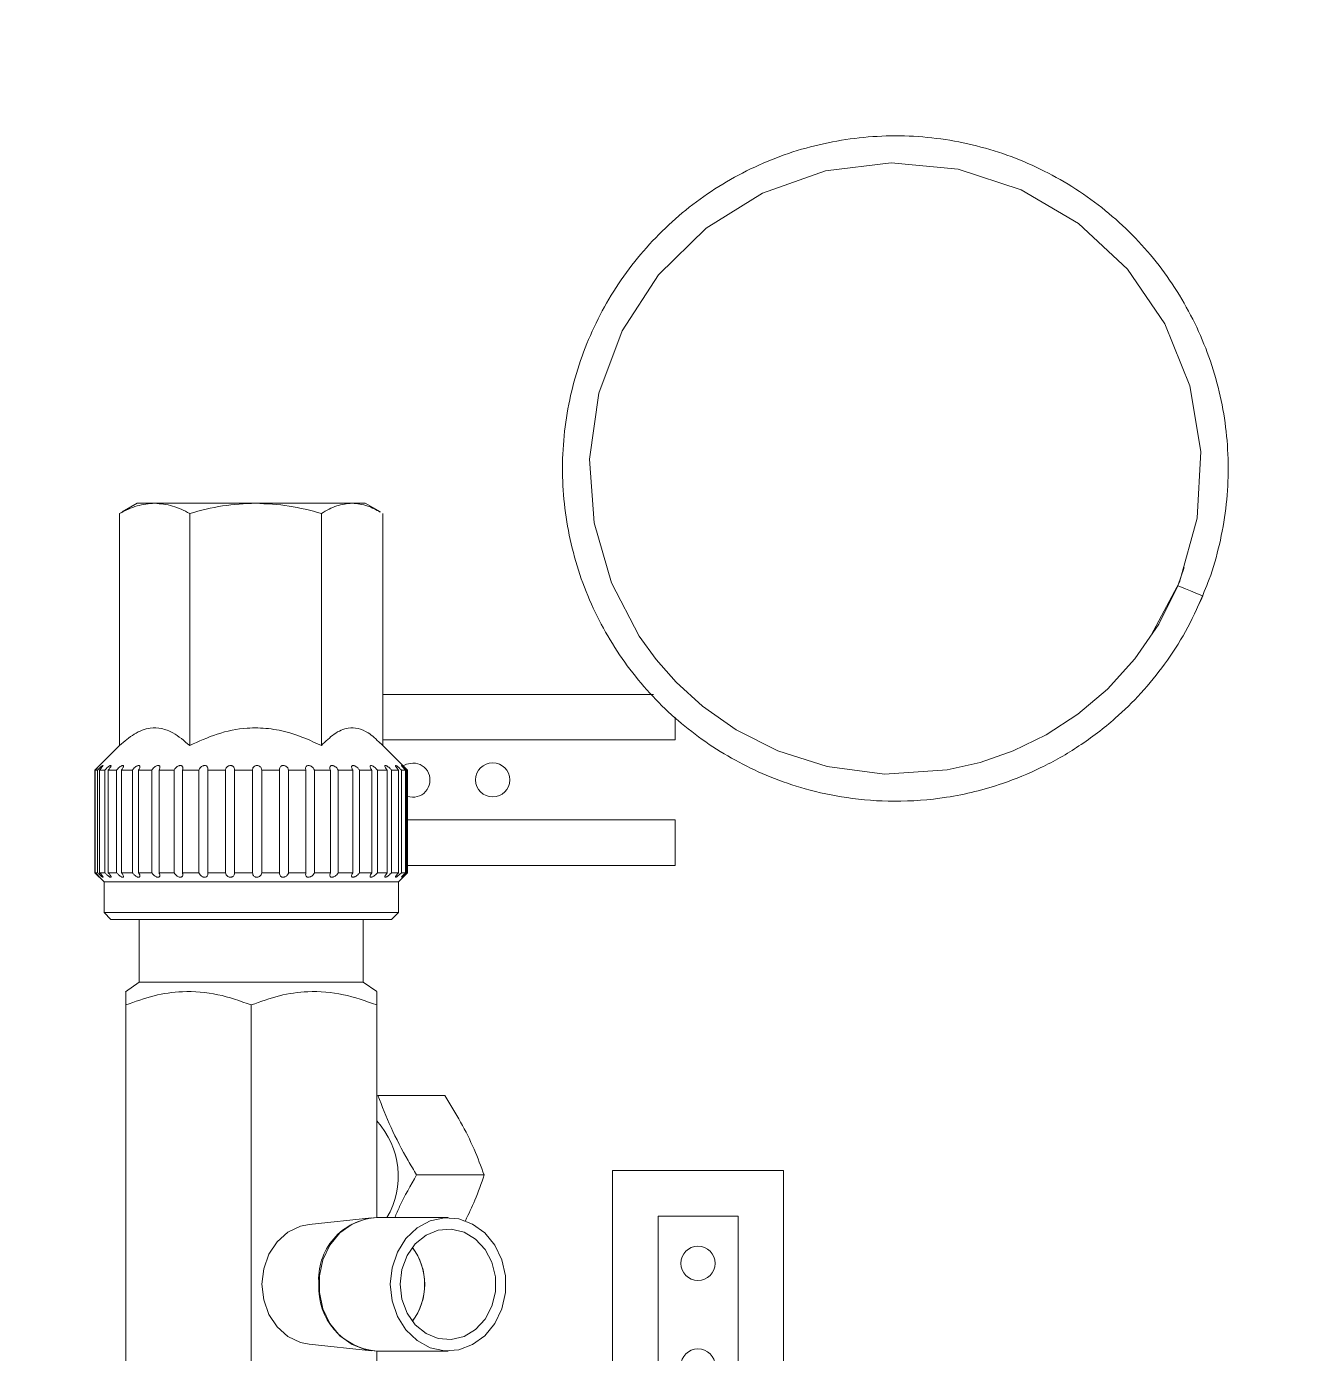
# Model space of a CAD drawing. Header units: millimetres. Extents: x 12325263 to 13848842, y -1463133 to 573208.
# Drawn here: x 12586275.3 to 12586386.1, y -826709.7 to -826593.3 of the extents above; entities that cross this region are included whole.
import ezdxf
from ezdxf.xclip import XClip

# ---------------------------------------------------------------- set-up
doc = ezdxf.new("R2010")
doc.units = ezdxf.units.MM
doc.header["$LTSCALE"] = 1000
doc.header["$XCLIPFRAME"] = 0
for name, color, linetype in [('fur202301', 252, 'Continuous'), ('WALL', 5, 'Continuous'), ('WALL-SHATCH', 8, 'Continuous'), ('建筑-楼板开洞', 251, 'Continuous')]:
    doc.layers.add(name, color=color, linetype=linetype)

# ---------------------------------------------------------------- blocks, each defined once
blk = doc.blocks.new('adgshg13-A$C7F010FC0')
at = {"layer": 'WALL-SHATCH'}
h = blk.add_hatch(color=256, dxfattribs=at)
h.dxf.hatch_style = 1
h.paths.add_polyline_path([(-60384.17, -16880.9), (-763.16, 197.48), (12587.62, -13153.3), (12587.62, -157996.02), (-162964.85, -188820.43), (-171262.38, -180522.9), (-171262.38, -31310.9), (-150707.19, -10755.71), (-131860.08, -7980.9), (-99162.38, -7980.9), (-99162.38, -4980.9), (-76620.43, -4980.9), (-70107.65, -16880.9)], flags=16)
h.paths.add_polyline_path([(-60091.23, -16380.9), (-646.88, 646.88), (12987.62, -12987.62), (12987.62, -158331.9), (-163100.58, -189250.38), (-171662.38, -180688.59), (-171662.38, -31145.21), (-150777.9, -10260.73), (-131896.69, -7480.9), (-99562.38, -7480.9), (-99562.38, -4580.9), (-76365.55, -4580.9), (-69907.51, -16380.9)])
blk = doc.blocks.new('A$C4C7A72D3')
at = {"layer": 'WALL', "color": 1}
blk.add_blockref('adgshg13-A$C7F010FC0', (210433.01, 205503.57), dxfattribs=at)
blk = doc.blocks.new('asdgag2019061912090910327')
at = {"color": 1, "linetype": 'Continuous', "lineweight": 0}
for p, q in [((464.78, -220.88), (466.38, -220.33)), ((413.5, -255.45), (372.75, -255.45)), ((413.5, -270.45), (413.5, -255.45)), ((409.5, -259.45), (372.75, -259.45)), ((409.5, -266.45), (409.5, -259.45)), ((444.25, -264.95), (440.25, -264.95)), ((440.25, -264.95), (440.25, -288.42)), ((444.25, -288.42), (444.25, -264.95)), ((453.26, -264.95), (451.25, -264.95)), ((451.25, -264.95), (451.25, -290.58)), ((372.75, -266.45), (409.5, -266.45)), ((455.25, -290.58), (455.25, -266.86)), ((372.75, -270.45), (413.5, -270.45)), ((413.1, -281.7), (413.1, -287.62)), ((397.66, -284.87), (397.66, -291.12)), ((409.36, -291.12), (409.36, -284.87)), ((420.06, -285.15), (420.06, -291.01)), ((439.61, -288.42), (438.81, -289.22)), ((448.61, -288.42), (439.61, -288.42)), ((439.61, -288.5), (439.61, -288.42)), ((439.61, -288.5), (448.61, -288.5)), ((439.61, -288.61), (439.61, -288.96)), ((448.61, -288.61), (439.61, -288.61)), ((450.98, -290.79), (448.61, -288.42)), ((448.61, -288.5), (448.61, -288.42)), ((448.61, -288.96), (448.61, -288.61)), ((436.11, -289.22), (435.51, -289.82)), ((438.81, -289.22), (436.11, -289.22)), ((436.11, -315.02), (436.11, -289.22)), ((438.81, -290.71), (438.81, -289.22)), ((439.61, -288.96), (448.61, -288.96)), ((439.61, -289.21), (439.61, -289.82)), ((448.61, -289.21), (439.61, -289.21)), ((448.61, -289.82), (448.61, -289.21)), ((435.51, -302.12), (435.51, -289.82)), ((438.81, -315.02), (438.81, -290.71)), ((439.61, -289.82), (448.61, -289.82)), ((439.61, -290.2), (439.61, -291.06)), ((448.61, -290.2), (439.61, -290.2)), ((448.61, -291.06), (448.61, -290.2)), ((471.12, -290.58), (450.77, -290.58)), ((472.01, -292.12), (471.25, -290.8)), ((392.01, -291.12), (397.66, -291.12)), ((397.69, -291.58), (398.26, -297.03)), ((408.76, -297.03), (409.34, -291.58)), ((409.36, -291.12), (428.01, -291.12)), ((430.01, -292.31), (429.19, -291.12)), ((439.61, -291.06), (448.61, -291.06)), ((439.61, -291.55), (439.61, -292.63)), ((448.61, -291.55), (439.61, -291.55)), ((448.61, -292.63), (448.61, -291.55)), ((435.51, -292.31), (430.01, -292.31)), ((430.01, -292.31), (430.01, -311.93)), ((439.61, -292.63), (448.61, -292.63)), ((439.61, -293.22), (439.61, -294.49)), ((448.61, -293.22), (439.61, -293.22)), ((448.61, -294.49), (448.61, -293.22)), ((472.01, -293.28), (472.01, -292.12)), ((472.01, -301.74), (472.01, -293.28)), ((439.61, -294.49), (448.61, -294.49)), ((439.61, -295.17), (439.61, -296.58)), ((448.61, -295.17), (439.61, -295.17)), ((448.61, -296.58), (448.61, -295.17)), ((439.61, -296.58), (448.61, -296.58)), ((471.12, -295.97), (450.76, -295.97)), ((439.61, -297.32), (439.61, -298.84)), ((448.61, -297.32), (439.61, -297.32)), ((448.61, -298.84), (448.61, -297.32)), ((439.61, -298.84), (448.61, -298.84)), ((439.61, -299.63), (439.61, -301.2)), ((448.61, -299.63), (439.61, -299.63)), ((448.61, -301.2), (448.61, -299.63)), ((439.61, -301.2), (448.61, -301.2)), ((392.01, -302.12), (428.01, -302.12)), ((435.51, -314.42), (435.51, -302.12)), ((439.61, -302), (439.61, -303.59)), ((448.61, -302), (439.61, -302)), ((448.61, -303.59), (448.61, -302)), ((472.01, -310.59), (472.01, -301.74)), ((439.61, -303.59), (448.61, -303.59)), ((439.61, -304.38), (439.61, -305.93)), ((448.61, -304.38), (439.61, -304.38)), ((448.61, -305.93), (448.61, -304.38)), ((439.61, -305.93), (448.61, -305.93)), ((439.61, -306.7), (439.61, -308.16)), ((448.61, -306.7), (439.61, -306.7)), ((448.61, -308.16), (448.61, -306.7)), ((439.61, -308.16), (448.61, -308.16)), ((471.12, -307.51), (450.76, -307.51)), ((439.61, -308.87), (439.61, -310.2)), ((448.61, -308.87), (439.61, -308.87)), ((448.61, -310.2), (448.61, -308.87)), ((439.61, -310.2), (448.61, -310.2)), ((472.01, -312.12), (472.01, -310.59)), ((439.61, -310.84), (439.61, -312)), ((448.61, -310.84), (439.61, -310.84)), ((448.61, -312), (448.61, -310.84)), ((429.17, -313.15), (430.01, -311.93)), ((430.01, -311.93), (435.51, -311.93)), ((439.61, -312), (448.61, -312)), ((439.61, -312.54), (439.61, -313.5)), ((448.61, -312.54), (439.61, -312.54)), ((448.61, -313.5), (448.61, -312.54)), ((471.25, -313.44), (472.01, -312.12)), ((392.01, -313.12), (428.01, -313.12)), ((428.01, -313.12), (392.01, -313.12)), ((439.61, -313.5), (448.61, -313.5)), ((439.61, -313.93), (439.61, -314.65)), ((448.61, -313.93), (439.61, -313.93)), ((448.61, -315.82), (450.77, -313.66)), ((448.61, -314.65), (448.61, -313.93)), ((471.12, -313.66), (450.76, -313.66)), ((471.12, -313.66), (471.23, -313.43)), ((435.51, -314.42), (436.11, -315.02)), ((436.11, -315.02), (438.81, -315.02)), ((438.81, -315.02), (439.61, -315.82)), ((439.61, -314.65), (448.61, -314.65)), ((439.61, -314.95), (439.61, -315.42)), ((448.61, -314.95), (439.61, -314.95)), ((448.61, -315.42), (448.61, -314.95)), ((439.61, -315.42), (448.61, -315.42)), ((439.61, -315.59), (439.61, -315.79)), ((448.61, -315.59), (439.61, -315.59)), ((439.61, -315.79), (448.61, -315.79)), ((439.61, -315.82), (448.61, -315.82)), ((448.61, -315.82), (439.61, -315.82)), ((448.61, -315.79), (448.61, -315.59))]:
    blk.add_line(p, q, dxfattribs=at)
at = {"color": 1, "linetype": 'Continuous', "lineweight": 0, "flags": 128}
for points in [[(463.88, -218.71), (463.92, -218.79), (464.01, -219.03), (464.16, -219.38), (464.33, -219.79), (464.5, -220.21), (464.65, -220.56), (464.75, -220.8), (464.78, -220.88), (464.78, -220.88)], [(460.44, -223.23), (465.09, -220.75), (470.71, -219.19), (476.56, -218.88), (482.3, -219.83), (487.74, -222.02), (492.54, -225.31), (496.54, -229.59), (499.51, -234.63), (501.31, -240.16), (501.88, -246.01), (501.17, -251.77), (499.22, -257.31), (496.13, -262.25), (492.04, -266.42), (487.13, -269.61), (481.68, -271.65), (475.89, -272.47), (470.28, -272.05), (465.03, -270.54), (460.36, -268.1), (458.31, -266.61), (456.33, -264.86), (454.22, -262.55), (452.14, -259.6), (450.29, -255.97), (448.91, -251.63), (448.25, -246.6), (448.62, -241.11), (449.28, -238.23), (450.3, -235.32), (451.71, -232.44), (453.51, -229.67), (455.72, -227.07), (458.36, -224.67), (461.4, -222.57), (464.78, -220.88), (464.78, -220.88)], [(403.51, -289.94), (402.06, -289.78), (400.69, -289.31), (399.51, -288.56), (398.57, -287.58), (397.95, -286.44), (397.67, -285.19), (397.76, -283.92), (398.22, -282.71), (399, -281.64), (400.07, -280.77), (401.36, -280.16), (402.78, -279.84), (404.24, -279.84), (405.66, -280.16), (406.95, -280.77), (408.02, -281.64), (408.8, -282.71), (409.26, -283.92), (409.35, -285.19), (409.07, -286.44), (408.45, -287.58), (407.52, -288.56), (406.33, -289.31), (404.97, -289.78), (403.51, -289.94)], [(403.51, -289.07), (402.2, -288.91), (400.99, -288.46), (399.97, -287.74), (399.2, -286.8), (398.76, -285.72), (398.67, -284.58), (398.94, -283.46), (399.55, -282.45), (400.45, -281.61), (401.58, -281.02), (402.85, -280.71), (404.17, -280.71), (405.44, -281.02), (406.57, -281.61), (407.47, -282.45), (408.08, -283.46), (408.35, -284.58), (408.26, -285.72), (407.82, -286.8), (407.06, -287.74), (406.03, -288.46), (404.82, -288.91), (403.51, -289.07)], [(448.98, -288.79), (449.12, -288.52), (449.23, -287.95)], [(409.36, -291.12), (409.26, -292.07), (408.8, -293.28), (408.02, -294.35), (406.95, -295.22), (405.66, -295.83), (404.24, -296.15), (402.78, -296.15), (401.36, -295.83), (400.07, -295.22), (399, -294.35), (398.22, -293.28), (397.76, -292.07), (397.66, -291.12)], [(398.26, -297.03), (398.42, -297.8), (398.94, -298.9), (399.78, -299.85), (400.87, -300.57), (402.15, -301.03), (403.51, -301.19), (404.88, -301.03), (406.15, -300.57), (407.24, -299.85), (408.08, -298.9), (408.6, -297.8), (408.76, -297.03)]]:
    blk.add_lwpolyline(points, dxfattribs=at)
at = {"color": 1, "linetype": 'Continuous', "lineweight": 0}
for centre in [(396.35, -262.96), (405.35, -262.96), (447.75, -280.95)]:
    blk.add_circle(centre, 1.5, dxfattribs=at)
for centre, radius, start, end in [((403.51, -292.27), 5.36, 52.8161, 127.1839), ((403.46, -292.19), 5.27, 89.4697, 127.2429), ((403.56, -292.19), 5.27, 52.757, 90.5304), ((447.73, -287.95), 1.5, 0, 198.3531), ((413, -296.37), 7.14, 47.3265, 120.6212), ((403.16, -290.68), 5.52, 184.5673, 273.6457), ((403.98, -290.82), 5.39, 265.0065, 356.7806)]:
    blk.add_arc(centre, radius, start, end, dxfattribs=at)
for points, knots in [([(463.88, -218.71), (462.83, -219.19), (460.74, -220.14), (457.9, -221.99), (455.35, -224.06), (452.91, -226.55), (450.68, -229.47), (448.78, -232.8), (447.18, -236.68), (446.12, -241), (445.77, -245.62), (446.08, -249.78), (446.86, -253.43), (447.94, -256.58), (449.69, -260.31), (452.55, -264.56), (457.02, -268.87), (461.48, -271.63), (465.38, -273.24), (469.44, -274.42), (473.69, -274.94), (477.93, -274.75), (481.09, -274.26), (484.16, -273.44), (487.13, -272.28), (489.95, -270.81), (492.61, -269.04), (495.05, -266.98), (497.25, -264.68), (499.19, -262.16), (500.84, -259.43), (502.19, -256.54), (503.22, -253.51), (503.9, -250.4), (504.25, -247.24), (504.25, -244.05), (503.9, -240.87), (503.2, -237.76), (502.18, -234.74), (500.83, -231.86), (499.17, -229.14), (497.22, -226.6), (494.29, -223.54), (490.87, -220.98), (487.1, -219.02), (484.12, -217.86), (481.04, -217.04), (477.9, -216.56), (474.72, -216.43), (471.53, -216.64), (468.39, -217.2), (465.6, -217.99), (463.93, -218.72), (463.23, -219.02)], [0, 0, 0, 0, 0.018893, 0.037332, 0.055185, 0.072341, 0.094082, 0.114924, 0.134755, 0.162263, 0.187217, 0.209952, 0.230212, 0.247868, 0.264141, 0.297323, 0.330836, 0.364798, 0.38211, 0.399451, 0.433817, 0.451178, 0.468571, 0.485891, 0.503059, 0.520321, 0.537697, 0.555085, 0.57238, 0.589543, 0.606839, 0.624231, 0.641612, 0.658879, 0.676053, 0.69338, 0.710778, 0.728143, 0.745374, 0.762568, 0.779914, 0.797311, 0.814654, 0.849023, 0.866385, 0.883777, 0.901097, 0.918263, 0.935525, 0.9529, 0.970286, 0.987579, 1, 1, 1, 1]), ([(409.09, -283.35), (409.69, -283.06), (411.04, -282.4), (412.36, -281.95), (413.1, -281.7)], [0, 0, 0, 0, 0.441624, 1, 1, 1, 1]), ([(413.1, -281.7), (413.85, -281.98), (415.38, -282.55), (417.75, -283.72), (419.29, -284.68), (420.06, -285.15)], [0, 0, 0, 0, 0.327859, 0.665338, 1, 1, 1, 1]), ([(413.1, -287.62), (412.18, -288.15), (410.94, -288.87), (409.69, -289.4), (409.36, -289.54)], [0, 0, 0, 0, 0.7398821, 1, 1, 1, 1]), ([(420.06, -291.01), (419.13, -290.65), (417.24, -289.92), (414.89, -288.69), (413.52, -287.87), (413.1, -287.62)], [0, 0, 0, 0, 0.402393, 0.817315, 1, 1, 1, 1]), ([(439.61, -288.61), (439.55, -288.67), (439.44, -288.77), (439.32, -288.88), (439.25, -288.93), (439.21, -288.95), (439.21, -288.94), (439.23, -288.91), (439.28, -288.85), (439.37, -288.75), (439.49, -288.62), (439.57, -288.54), (439.61, -288.5)], [0, 0, 0, 0, 0.172642, 0.292987, 0.38125, 0.451156, 0.521425, 0.584128, 0.650037, 0.753793, 0.898456, 1, 1, 1, 1]), ([(448.61, -288.5), (448.67, -288.56), (448.78, -288.67), (448.9, -288.8), (448.97, -288.88), (449.01, -288.93), (449.01, -288.95), (448.99, -288.94), (448.95, -288.91), (448.86, -288.84), (448.73, -288.73), (448.65, -288.64), (448.61, -288.61)], [0, 0, 0, 0, 0.172651, 0.293019, 0.381259, 0.451207, 0.521505, 0.58416, 0.650066, 0.753843, 0.898535, 1, 1, 1, 1]), ([(439.61, -289.21), (439.55, -289.26), (439.44, -289.36), (439.32, -289.44), (439.25, -289.48), (439.21, -289.48), (439.21, -289.45), (439.23, -289.4), (439.28, -289.33), (439.37, -289.22), (439.49, -289.08), (439.57, -289), (439.61, -288.96)], [0, 0, 0, 0, 0.172648, 0.29302, 0.381264, 0.451194, 0.521443, 0.584137, 0.650045, 0.753779, 0.898474, 1, 1, 1, 1]), ([(448.61, -288.96), (448.67, -289.02), (448.78, -289.13), (448.9, -289.27), (448.97, -289.37), (449.01, -289.43), (449.01, -289.47), (448.99, -289.48), (448.95, -289.47), (448.86, -289.41), (448.73, -289.32), (448.65, -289.24), (448.61, -289.21)], [0, 0, 0, 0, 0.172642, 0.293046, 0.381259, 0.451188, 0.521485, 0.584179, 0.650058, 0.753806, 0.898517, 1, 1, 1, 1]), ([(439.61, -290.2), (439.55, -290.25), (439.44, -290.33), (439.32, -290.4), (439.25, -290.41), (439.21, -290.39), (439.21, -290.35), (439.23, -290.28), (439.28, -290.2), (439.37, -290.07), (439.49, -289.94), (439.57, -289.86), (439.61, -289.82)], [0, 0, 0, 0, 0.17269, 0.29307, 0.381288, 0.45122, 0.521499, 0.584135, 0.650104, 0.753804, 0.898524, 1, 1, 1, 1]), ([(448.61, -289.82), (448.67, -289.88), (448.78, -289.98), (448.9, -290.13), (448.97, -290.24), (449.01, -290.32), (449.01, -290.38), (448.99, -290.4), (448.95, -290.41), (448.86, -290.38), (448.73, -290.3), (448.65, -290.23), (448.61, -290.2)], [0, 0, 0, 0, 0.172605, 0.293032, 0.381254, 0.451162, 0.521456, 0.584149, 0.650049, 0.753773, 0.898456, 1, 1, 1, 1]), ([(450.76, -295.97), (451.13, -295.6), (451.86, -294.85), (452.35, -293.75), (452.3, -292.74), (451.9, -291.78), (451.3, -291.16), (450.96, -290.81)], [0, 0, 0, 0, 0.2261, 0.459929, 0.620625, 0.786692, 1, 1, 1, 1]), ([(471.23, -290.81), (471.43, -291.17), (471.89, -291.98), (471.97, -292.82), (472.01, -293.28)], [0, 0, 0, 0, 0.447973, 1, 1, 1, 1]), ([(428.01, -291.12), (428.36, -292.09), (429.05, -294.05), (429.29, -296.96), (428.89, -299.68), (428.31, -301.3), (428.01, -302.12)], [0, 0, 0, 0, 0.269524, 0.547743, 0.771147, 1, 1, 1, 1]), ([(429.13, -291.12), (429.15, -291.12), (429.25, -291.12), (428.86, -291.12), (428.3, -291.12), (428.01, -291.12)], [0, 0, 0, 0, 0.09509, 0.542092, 1, 1, 1, 1]), ([(439.61, -291.55), (439.55, -291.59), (439.44, -291.67), (439.32, -291.71), (439.25, -291.7), (439.21, -291.66), (439.21, -291.6), (439.23, -291.52), (439.28, -291.43), (439.37, -291.3), (439.49, -291.16), (439.57, -291.09), (439.61, -291.06)], [0, 0, 0, 0, 0.172628, 0.292993, 0.38125, 0.451163, 0.521461, 0.584149, 0.650052, 0.75379, 0.898462, 1, 1, 1, 1]), ([(448.61, -291.06), (448.67, -291.11), (448.78, -291.21), (448.9, -291.36), (448.97, -291.48), (449.01, -291.57), (449.01, -291.64), (448.99, -291.68), (448.95, -291.71), (448.86, -291.7), (448.73, -291.64), (448.65, -291.58), (448.61, -291.55)], [0, 0, 0, 0, 0.1726477, 0.2930217, 0.3812736, 0.4512019, 0.5214796, 0.5841778, 0.650095, 0.7538032, 0.8985251, 1, 1, 1, 1]), ([(439.61, -293.22), (439.55, -293.26), (439.44, -293.32), (439.32, -293.33), (439.25, -293.3), (439.21, -293.25), (439.21, -293.17), (439.23, -293.09), (439.28, -292.98), (439.37, -292.85), (439.49, -292.72), (439.57, -292.66), (439.61, -292.63)], [0, 0, 0, 0, 0.172652, 0.293032, 0.381295, 0.451222, 0.521451, 0.584125, 0.650064, 0.753818, 0.898492, 1, 1, 1, 1]), ([(448.61, -292.63), (448.67, -292.68), (448.78, -292.76), (448.9, -292.91), (448.97, -293.03), (449.01, -293.14), (449.01, -293.22), (448.99, -293.28), (448.95, -293.32), (448.86, -293.33), (448.73, -293.3), (448.65, -293.25), (448.61, -293.22)], [0, 0, 0, 0, 0.172652, 0.292989, 0.381282, 0.451184, 0.521457, 0.584155, 0.650062, 0.753803, 0.898504, 1, 1, 1, 1]), ([(472.01, -293.28), (471.97, -293.73), (471.87, -294.64), (471.37, -295.53), (471.12, -295.97)], [0, 0, 0, 0, 0.4945107, 1, 1, 1, 1]), ([(439.61, -295.17), (439.55, -295.19), (439.44, -295.24), (439.32, -295.22), (439.25, -295.17), (439.21, -295.1), (439.21, -295.02), (439.23, -294.92), (439.28, -294.82), (439.37, -294.68), (439.49, -294.57), (439.57, -294.51), (439.61, -294.49)], [0, 0, 0, 0, 0.172664, 0.293059, 0.381294, 0.451171, 0.521503, 0.584164, 0.650099, 0.753809, 0.898506, 1, 1, 1, 1]), ([(448.61, -294.49), (448.67, -294.53), (448.78, -294.6), (448.9, -294.74), (448.97, -294.87), (449.01, -294.98), (449.01, -295.07), (448.99, -295.14), (448.95, -295.2), (448.86, -295.23), (448.73, -295.23), (448.65, -295.19), (448.61, -295.17)], [0, 0, 0, 0, 0.172608, 0.292992, 0.38126, 0.451158, 0.521483, 0.584131, 0.650025, 0.753766, 0.898461, 1, 1, 1, 1]), ([(439.61, -297.32), (439.55, -297.34), (439.44, -297.37), (439.32, -297.32), (439.25, -297.26), (439.21, -297.17), (439.21, -297.08), (439.23, -296.98), (439.28, -296.87), (439.37, -296.74), (439.49, -296.64), (439.57, -296.6), (439.61, -296.58)], [0, 0, 0, 0, 0.172655, 0.293042, 0.381287, 0.451231, 0.521505, 0.584177, 0.650042, 0.753768, 0.89849, 1, 1, 1, 1]), ([(448.61, -296.58), (448.67, -296.62), (448.78, -296.67), (448.9, -296.8), (448.97, -296.92), (449.01, -297.03), (449.01, -297.13), (448.99, -297.21), (448.95, -297.29), (448.86, -297.35), (448.73, -297.36), (448.65, -297.34), (448.61, -297.32)], [0, 0, 0, 0, 0.172656, 0.293027, 0.381253, 0.451219, 0.521492, 0.58417, 0.65005, 0.753761, 0.898467, 1, 1, 1, 1]), ([(450.76, -307.51), (451.13, -306.72), (451.86, -305.12), (452.35, -302.75), (452.3, -300.59), (451.85, -298.37), (451.18, -296.88), (450.76, -295.97)], [0, 0, 0, 0, 0.216193, 0.439772, 0.593427, 0.752213, 1, 1, 1, 1]), ([(471.12, -295.97), (471.37, -296.91), (471.87, -298.8), (471.96, -300.76), (472.01, -301.74)], [0, 0, 0, 0, 0.4954466, 1, 1, 1, 1]), ([(439.61, -299.63), (439.55, -299.63), (439.44, -299.64), (439.32, -299.57), (439.25, -299.49), (439.21, -299.39), (439.21, -299.29), (439.23, -299.19), (439.28, -299.08), (439.37, -298.97), (439.49, -298.88), (439.57, -298.86), (439.61, -298.84)], [0, 0, 0, 0, 0.172659, 0.293061, 0.381306, 0.451202, 0.521466, 0.584167, 0.650066, 0.753784, 0.898472, 1, 1, 1, 1]), ([(448.61, -298.84), (448.67, -298.87), (448.78, -298.9), (448.9, -299.02), (448.97, -299.13), (449.01, -299.24), (449.01, -299.35), (448.99, -299.44), (448.95, -299.53), (448.86, -299.6), (448.73, -299.64), (448.65, -299.63), (448.61, -299.63)], [0, 0, 0, 0, 0.1726475, 0.2930521, 0.3813042, 0.4511611, 0.5215005, 0.5841788, 0.650065, 0.7537888, 0.89848, 1, 1, 1, 1]), ([(439.61, -302), (439.55, -302), (439.44, -301.99), (439.32, -301.9), (439.25, -301.8), (439.21, -301.69), (439.21, -301.59), (439.23, -301.49), (439.28, -301.39), (439.37, -301.29), (439.49, -301.22), (439.57, -301.21), (439.61, -301.2)], [0, 0, 0, 0, 0.172651, 0.293031, 0.381256, 0.451221, 0.521468, 0.584169, 0.650074, 0.753799, 0.898509, 1, 1, 1, 1]), ([(448.61, -301.2), (448.67, -301.22), (448.78, -301.23), (448.9, -301.33), (448.97, -301.44), (449.01, -301.54), (449.01, -301.65), (448.99, -301.75), (448.95, -301.84), (448.86, -301.94), (448.73, -302), (448.65, -302), (448.61, -302)], [0, 0, 0, 0, 0.172644, 0.293017, 0.381252, 0.451192, 0.521487, 0.584156, 0.650081, 0.753785, 0.8985, 1, 1, 1, 1]), ([(428.01, -302.12), (428.36, -303.09), (429.05, -305.05), (429.29, -307.96), (428.89, -310.68), (428.31, -312.3), (428.01, -313.12)], [0, 0, 0, 0, 0.269524, 0.547743, 0.771147, 1, 1, 1, 1]), ([(472.01, -301.74), (471.97, -302.71), (471.87, -304.66), (471.37, -306.56), (471.12, -307.51)], [0, 0, 0, 0, 0.4945008, 1, 1, 1, 1]), ([(439.61, -304.38), (439.55, -304.37), (439.44, -304.34), (439.32, -304.23), (439.25, -304.12), (439.21, -304.01), (439.21, -303.9), (439.23, -303.81), (439.28, -303.72), (439.37, -303.63), (439.49, -303.59), (439.57, -303.59), (439.61, -303.59)], [0, 0, 0, 0, 0.172654, 0.293, 0.381264, 0.45117, 0.521487, 0.584128, 0.650026, 0.753781, 0.898482, 1, 1, 1, 1]), ([(448.61, -303.59), (448.67, -303.59), (448.78, -303.59), (448.9, -303.67), (448.97, -303.76), (449.01, -303.86), (449.01, -303.96), (448.99, -304.06), (448.95, -304.17), (448.86, -304.28), (448.73, -304.36), (448.65, -304.38), (448.61, -304.38)], [0, 0, 0, 0, 0.172657, 0.293011, 0.381279, 0.451212, 0.521473, 0.584129, 0.650071, 0.753804, 0.898498, 1, 1, 1, 1]), ([(439.61, -306.7), (439.55, -306.67), (439.44, -306.62), (439.32, -306.5), (439.25, -306.38), (439.21, -306.27), (439.21, -306.16), (439.23, -306.08), (439.28, -306), (439.37, -305.93), (439.49, -305.91), (439.57, -305.93), (439.61, -305.93)], [0, 0, 0, 0, 0.172668, 0.29302, 0.38124, 0.451168, 0.521464, 0.584156, 0.650012, 0.753789, 0.898476, 1, 1, 1, 1]), ([(448.61, -305.93), (448.67, -305.92), (448.78, -305.91), (448.9, -305.96), (448.97, -306.03), (449.01, -306.12), (449.01, -306.22), (448.99, -306.32), (448.95, -306.43), (448.86, -306.55), (448.73, -306.65), (448.65, -306.68), (448.61, -306.7)], [0, 0, 0, 0, 0.17267, 0.293044, 0.381283, 0.451159, 0.521507, 0.584196, 0.650039, 0.753774, 0.898505, 1, 1, 1, 1]), ([(439.61, -308.87), (439.55, -308.83), (439.44, -308.77), (439.32, -308.63), (439.25, -308.51), (439.21, -308.4), (439.21, -308.3), (439.23, -308.23), (439.28, -308.16), (439.37, -308.11), (439.49, -308.11), (439.57, -308.15), (439.61, -308.16)], [0, 0, 0, 0, 0.1726477, 0.2930548, 0.381275, 0.4512058, 0.5214838, 0.5841435, 0.650061, 0.7537712, 0.8984898, 1, 1, 1, 1]), ([(448.61, -308.16), (448.67, -308.14), (448.78, -308.1), (448.9, -308.13), (448.97, -308.19), (449.01, -308.27), (449.01, -308.36), (448.99, -308.45), (448.95, -308.56), (448.86, -308.69), (448.73, -308.8), (448.65, -308.85), (448.61, -308.87)], [0, 0, 0, 0, 0.172635, 0.293028, 0.381268, 0.451204, 0.521479, 0.584173, 0.650073, 0.753792, 0.898494, 1, 1, 1, 1]), ([(450.76, -313.66), (451.13, -313.24), (451.86, -312.38), (452.35, -311.12), (452.3, -309.97), (451.85, -308.79), (451.18, -308), (450.76, -307.51)], [0, 0, 0, 0, 0.216192, 0.439777, 0.593429, 0.752219, 1, 1, 1, 1]), ([(471.12, -307.51), (471.37, -308.01), (471.87, -309.02), (471.96, -310.06), (472.01, -310.59)], [0, 0, 0, 0, 0.495463, 1, 1, 1, 1]), ([(439.61, -310.84), (439.55, -310.79), (439.44, -310.72), (439.32, -310.57), (439.25, -310.44), (439.21, -310.34), (439.21, -310.25), (439.23, -310.19), (439.28, -310.14), (439.37, -310.12), (439.49, -310.14), (439.57, -310.19), (439.61, -310.2)], [0, 0, 0, 0, 0.172637, 0.292997, 0.38125, 0.451209, 0.521449, 0.584159, 0.650043, 0.753783, 0.898477, 1, 1, 1, 1]), ([(448.61, -310.2), (448.67, -310.17), (448.78, -310.12), (448.9, -310.12), (448.97, -310.16), (449.01, -310.22), (449.01, -310.3), (448.99, -310.39), (448.95, -310.5), (448.86, -310.63), (448.73, -310.75), (448.65, -310.81), (448.61, -310.84)], [0, 0, 0, 0, 0.172651, 0.293026, 0.38128, 0.451209, 0.521462, 0.584127, 0.650045, 0.753786, 0.898484, 1, 1, 1, 1]), ([(472.01, -310.59), (471.97, -311.1), (471.87, -312.14), (471.37, -313.15), (471.12, -313.66)], [0, 0, 0, 0, 0.494515, 1, 1, 1, 1]), ([(439.61, -312.54), (439.55, -312.49), (439.44, -312.4), (439.32, -312.25), (439.25, -312.13), (439.21, -312.03), (439.21, -311.96), (439.23, -311.91), (439.28, -311.87), (439.37, -311.87), (439.49, -311.92), (439.57, -311.98), (439.61, -312)], [0, 0, 0, 0, 0.1726544, 0.2930269, 0.3812841, 0.4512068, 0.521487, 0.5841372, 0.6500489, 0.7537956, 0.8984987, 1, 1, 1, 1]), ([(448.61, -312), (448.67, -311.96), (448.78, -311.89), (448.9, -311.87), (448.97, -311.89), (449.01, -311.93), (449.01, -312), (448.99, -312.08), (448.95, -312.18), (448.86, -312.31), (448.73, -312.44), (448.65, -312.51), (448.61, -312.54)], [0, 0, 0, 0, 0.17266, 0.293016, 0.381267, 0.451215, 0.521485, 0.584126, 0.650031, 0.753803, 0.89847, 1, 1, 1, 1]), ([(428.01, -313.12), (428.37, -313.12), (429.04, -313.12), (429.1, -313.12), (429.13, -313.12)], [0, 0, 0, 0, 0.539149, 1, 1, 1, 1]), ([(439.61, -313.93), (439.55, -313.87), (439.44, -313.77), (439.32, -313.62), (439.25, -313.51), (439.21, -313.42), (439.21, -313.36), (439.23, -313.33), (439.28, -313.31), (439.37, -313.33), (439.49, -313.4), (439.57, -313.47), (439.61, -313.5)], [0, 0, 0, 0, 0.172659, 0.293054, 0.38129, 0.451193, 0.521472, 0.584171, 0.650071, 0.753779, 0.898504, 1, 1, 1, 1]), ([(448.61, -313.5), (448.67, -313.45), (448.78, -313.37), (448.9, -313.32), (448.97, -313.31), (449.01, -313.34), (449.01, -313.39), (448.99, -313.46), (448.95, -313.55), (448.86, -313.68), (448.73, -313.81), (448.65, -313.89), (448.61, -313.93)], [0, 0, 0, 0, 0.172615, 0.293005, 0.381242, 0.451189, 0.521483, 0.584134, 0.650062, 0.753797, 0.898469, 1, 1, 1, 1]), ([(439.61, -314.95), (439.55, -314.89), (439.44, -314.79), (439.32, -314.64), (439.25, -314.54), (439.21, -314.47), (439.21, -314.42), (439.23, -314.4), (439.28, -314.41), (439.37, -314.46), (439.49, -314.54), (439.57, -314.62), (439.61, -314.65)], [0, 0, 0, 0, 0.172623, 0.293032, 0.381249, 0.451192, 0.521466, 0.584146, 0.650047, 0.753774, 0.898514, 1, 1, 1, 1]), ([(439.61, -315.59), (439.55, -315.53), (439.44, -315.42), (439.32, -315.29), (439.25, -315.2), (439.21, -315.14), (439.21, -315.11), (439.23, -315.11), (439.28, -315.14), (439.37, -315.2), (439.49, -315.3), (439.57, -315.39), (439.61, -315.42)], [0, 0, 0, 0, 0.172658, 0.293019, 0.381288, 0.451166, 0.521477, 0.58414, 0.650038, 0.753784, 0.898472, 1, 1, 1, 1]), ([(448.61, -314.65), (448.67, -314.6), (448.78, -314.51), (448.9, -314.43), (448.97, -314.4), (449.01, -314.41), (449.01, -314.45), (448.99, -314.5), (448.95, -314.58), (448.86, -314.7), (448.73, -314.83), (448.65, -314.92), (448.61, -314.95)], [0, 0, 0, 0, 0.172679, 0.293026, 0.381282, 0.451213, 0.521475, 0.584176, 0.650032, 0.753791, 0.898498, 1, 1, 1, 1]), ([(448.61, -315.42), (448.67, -315.36), (448.78, -315.26), (448.9, -315.17), (448.97, -315.12), (449.01, -315.11), (449.01, -315.12), (448.99, -315.16), (448.95, -315.23), (448.86, -315.34), (448.73, -315.47), (448.65, -315.55), (448.61, -315.59)], [0, 0, 0, 0, 0.172686, 0.293068, 0.381308, 0.451207, 0.521514, 0.584193, 0.650079, 0.753777, 0.898478, 1, 1, 1, 1]), ([(439.61, -315.82), (439.55, -315.76), (439.44, -315.65), (439.32, -315.53), (439.25, -315.45), (439.21, -315.42), (439.21, -315.41), (439.23, -315.42), (439.28, -315.47), (439.37, -315.55), (439.49, -315.67), (439.57, -315.75), (439.61, -315.79)], [0, 0, 0, 0, 0.172654, 0.293039, 0.381271, 0.4512, 0.521489, 0.58415, 0.650068, 0.753772, 0.898506, 1, 1, 1, 1]), ([(448.61, -315.79), (448.67, -315.73), (448.78, -315.62), (448.9, -315.51), (448.97, -315.44), (449.01, -315.41), (449.01, -315.41), (448.99, -315.43), (448.95, -315.48), (448.86, -315.57), (448.73, -315.7), (448.65, -315.78), (448.61, -315.82)], [0, 0, 0, 0, 0.1726798, 0.2930302, 0.3812831, 0.4511774, 0.5214724, 0.5841331, 0.6500744, 0.7537788, 0.8984684, 1, 1, 1, 1])]:
    blk.add_open_spline(points, degree=3, knots=knots, dxfattribs=at)
blk = doc.blocks.new('sdfgsdffhg')
at = {"layer": 'fur202301', "xscale": -1, "rotation": 270}
blk.add_blockref('asdgag2019061912090910327', (5513.17, 46949.68), dxfattribs=at)

msp = doc.modelspace()

# ---------------------------------------------------------------- block references
ref = msp.add_blockref('A$C4C7A72D3', (12385714.85, -906209.52), dxfattribs=dict(rotation=350.041249254255))
XClip(ref).set_block_clipping_path([(223442.8584877662, 85923.1187333744), (220542.7961432356, 85923.1422391906), (220542.8579492103, 89292.823275506), (211526.9150355905, 89292.8101311298), (210631.4331447985, 94392.8080583527), (206113.3685902953, 94392.8025418455), (206001.4315187763, 95030.3127344656), (204376.2826588508, 94744.9613686837), (203364.4570056833, 100506.9030052917), (197947.3947122637, 99555.7482674252), (192482.3428474721, 130679.4765393781), (190118.7804593667, 130264.4504016289), (191623.4071957469, 121695.6427078634), (177046.6486519482, 119136.2011700841), (175707.6223907359, 126760.8483765714), (173902.988371335, 128026.4039125028), (169528.3854461554, 127258.2903269802), (169070.0967394859, 129868.3614864857), (163308.2517458182, 128856.6693391807), (163766.52659606, 126246.6171700556), (159679.1795131005, 125528.9180921423), (170669.6888374612, 62935.797914044), (167222.1989369914, 62330.4650948944), (167939.7759490944, 58243.6808593175), (171386.9528796654, 58848.2912487988), (172857.0656793863, 50477.0032648193), (165962.5026008021, 49266.4230898353), (168037.7813034765, 37447.1796448426), (140649.9584970828, 32638.2390106404), (115387.9799239188, 28202.5781787895), (95598.7254695911, 140907.4332163476), (226939.476109907, 163968.8668500402), (240128.6952811591, 88852.8973128139)])

# ---------------------------------------------------------------- next in the draw order: hatches: boundary and pattern name
at = {"layer": '建筑-楼板开洞'}
h = msp.add_hatch(dxfattribs=at)
h.set_pattern_fill('DASH', color=256, scale=500)
h.set_pattern_definition([(0, (0, 0), (476.25, 476.25), [476.25, -476.25])])
h.paths.add_polyline_path([(12597696.74, -842386.79), (12590696.81, -842386.9), (12590697.07, -843986.79), (12595796.81, -843986.85), (12595797.07, -849736.85), (12588796.81, -849736.79), (12588796.81, -851936.79), (12564896.81, -851936.79), (12564896.81, -816186.79), (12568846.81, -816186.79), (12568846.81, -816040), (12568846.81, -807536.79), (12574696.83, -807536.8), (12574696.77, -810386.79), (12575896.81, -810386.79), (12579055.23, -810386.78), (12580496.91, -811828.21), (12580696.91, -819086.85), (12595696.92, -819086.72), (12595696.9, -812786.79), (12597696.66, -812786.79)])

# ---------------------------------------------------------------- next in the draw order: block references
msp.add_blockref('sdfgsdffhg', (12581083.9, -874056.8, 0))

doc.saveas('drawing.dxf')
